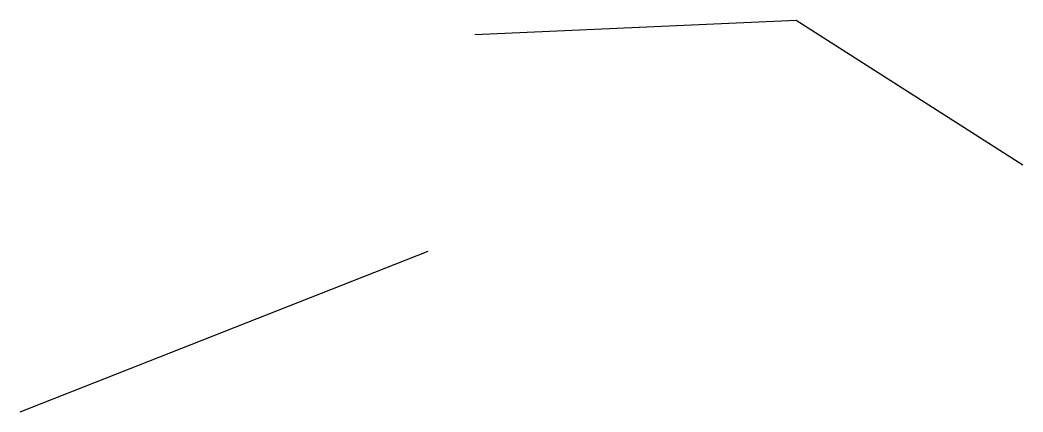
# Model space of a CAD drawing. Header units: metres. Extents: x 24 to 7347, y 2560 to 5421.
import ezdxf

# ---------------------------------------------------------------- set-up
doc = ezdxf.new("R2010")
doc.units = ezdxf.units.M

msp = doc.modelspace()

# ---------------------------------------------------------------- linework, layer by layer
msp.add_line((23.9, 2560.2), (3004, 3733.9))
at = {"flags": 128}
msp.add_lwpolyline([(3345.2, 5315.3), (5692.5, 5420.8), (7347.3, 4365.2)], dxfattribs=at)

doc.saveas('drawing.dxf')
